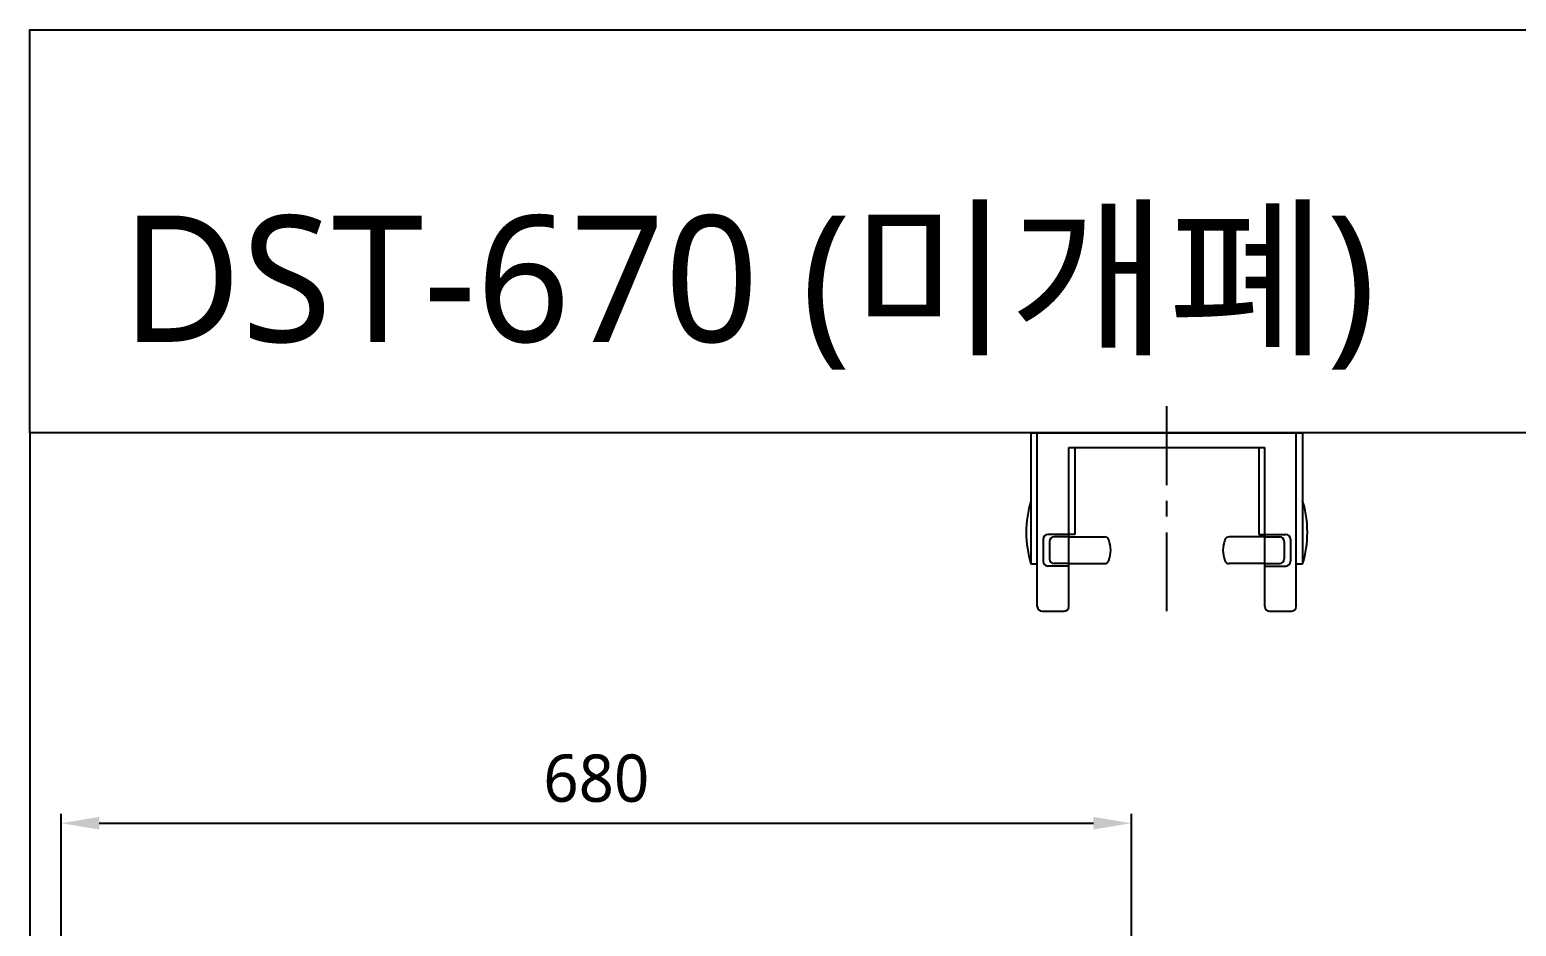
# Model space of a CAD drawing. Extents: x 3267 to 9145, y -61 to 2467.
# Drawn here: x 3411 to 4352, y 1899 to 2467 of the extents above; entities that cross this region are included whole.
import ezdxf

# ---------------------------------------------------------------- set-up
doc = ezdxf.new("R2010")
doc.units = 0
doc.header["$LTSCALE"] = 20
doc.header["$MEASUREMENT"] = 0
doc.linetypes.add('CENTER', pattern=[2, 1.25, -0.25, 0.25, -0.25])
doc.layers.get('0').update_dxf_attribs({"linetype": 'CONTINUOUS'})
doc.layers.get('DEFPOINTS').update_dxf_attribs({"linetype": 'CONTINUOUS'})
for name, color, linetype in [('3', 3, 'CONTINUOUS'), ('4', 4, 'CONTINUOUS'), ('6', 6, 'CONTINUOUS'), ('CENTER', 2, 'CENTER')]:
    doc.layers.add(name, color=color, linetype=linetype)
doc.styles.add('GHS', font='romans', dxfattribs={"bigfont": 'ghs'})
doc.styles.get("Standard").update_dxf_attribs({"font": 'NanumGothic.ttf'})
doc.dimstyles.get("Standard").update_dxf_attribs({"dimtxt": 2.7, "dimasz": 2.5, "dimexe": 1.5, "dimexo": 1.5, "dimgap": 1.5, "dimtad": 1, "dimdec": 0, "dimlfac": 10, "dimzin": 0, "dimdsep": 46, "dimtxsty": 'Standard', "dimcen": 0, "dimclrt": 2, "dimadec": 0, "dimazin": 0, "dimtfac": 1, "dimtdec": 0, "dimtmove": 0, "dimatfit": 3, "dimfxl": 0, "dimtolj": 1, "dimtzin": 0, "dimarcsym": 0})

# ---------------------------------------------------------------- blocks, each defined once
blk = doc.blocks.new('*D39')
at = {"color": 3, "lineweight": -2}
for p, q in [((3430.8, 1688.53), (3430.8, 1970.55)), ((4108.35, 1688.53), (4108.35, 1970.55)), ((3454.8, 1964.55), (4084.35, 1964.55))]:
    blk.add_line(p, q, dxfattribs=at)
at = {"color": 3}
for points in [[(3454.8, 1968.55), (3454.8, 1960.55), (3430.8, 1964.55)], [(4084.35, 1968.55), (4084.35, 1960.55), (4108.35, 1964.55)]]:
    blk.add_solid(points, dxfattribs=at)
at = {"layer": 'DEFPOINTS', "color": 0}
for p in [(4108.35, 1964.55), (3430.8, 1686.73), (4108.35, 1686.73)]:
    blk.add_point(p, dxfattribs=at)
at = {"color": 2, "insert": (3769.58, 1992.88), "char_height": 30, "attachment_point": 5}
blk.add_mtext('\\A1;{\\fNanumGothic|b0|i0|c0|p50;680}', dxfattribs=at)

msp = doc.modelspace()

# ---------------------------------------------------------------- linework, layer by layer
at = {"layer": '3', "color": 7}
msp.add_lwpolyline([(3410.8, 2211.77), (3410.8, 2467.14), (6045.94, 2467.14), (6045.94, 286.73), (5338.3, 286.73)], dxfattribs=at)
at = {"layer": '4'}
for p, q in [((4044.8, 2211.77), (4216.8, 2211.77)), ((4044.8, 2211.77), (4044.8, 2128.77)), ((4048.8, 2101.77), (4048.8, 2211.77)), ((4212.8, 2101.77), (4212.8, 2211.77)), ((4216.8, 2211.77), (4216.8, 2128.77)), ((4068.8, 2202.46), (4192.8, 2202.46)), ((4068.8, 2101.77), (4068.8, 2202.46)), ((4072.57, 2202.46), (4072.57, 2147.46)), ((4189.03, 2202.46), (4189.03, 2147.46)), ((4192.8, 2101.77), (4192.8, 2202.46)), ((4068.8, 2147.46), (4055.43, 2147.46)), ((4072.57, 2147.46), (4068.8, 2147.46)), ((4189.03, 2147.46), (4192.8, 2147.46)), ((4192.8, 2147.46), (4206.18, 2147.46)), ((4052.43, 2144.46), (4052.43, 2130.46)), ((4056.43, 2142.96), (4056.43, 2131.96)), ((4068.8, 2145.96), (4059.43, 2145.96)), ((4068.8, 2145.96), (4091.26, 2145.96)), ((4192.8, 2145.96), (4170.35, 2145.96)), ((4192.8, 2145.96), (4202.18, 2145.96)), ((4205.18, 2142.96), (4205.18, 2131.96)), ((4209.18, 2144.46), (4209.18, 2130.46)), ((4044.8, 2128.77), (4048.8, 2128.77)), ((4068.8, 2127.46), (4055.43, 2127.46)), ((4068.8, 2128.96), (4059.43, 2128.96)), ((4068.8, 2128.96), (4091.26, 2128.96)), ((4192.8, 2128.96), (4170.35, 2128.96)), ((4192.8, 2128.96), (4202.18, 2128.96)), ((4192.8, 2127.46), (4206.18, 2127.46)), ((4212.8, 2128.77), (4216.8, 2128.77)), ((4051.8, 2098.77), (4065.8, 2098.77)), ((4195.8, 2098.77), (4209.8, 2098.77))]:
    msp.add_line(p, q, dxfattribs=at)
for centre, radius, start, end in [((4109.98, 2148.77), 68.18, 162.94091, 197.05909), ((4151.62, 2148.77), 68.18, 342.94091, 17.05909), ((4055.43, 2144.46), 3, 90, 180), ((4206.18, 2144.46), 3, 0, 90), ((4059.43, 2142.96), 3, 90, 180), ((4091.26, 2142.96), 3, 20.74303, 90), ((4076.73, 2137.46), 18.53, 339.25697, 20.74303), ((4184.87, 2137.46), 18.53, 159.25697, 200.74303), ((4170.35, 2142.96), 3, 90, 159.25697), ((4202.18, 2142.96), 3, 0, 90), ((4055.43, 2130.46), 3, 180, 270), ((4059.43, 2131.96), 3, 180, 270), ((4091.26, 2131.96), 3, 270, 339.25697), ((4170.35, 2131.96), 3, 200.74303, 270), ((4202.18, 2131.96), 3, 270, 0), ((4206.18, 2130.46), 3, 270, 0), ((4051.8, 2101.77), 3, 180, 270), ((4065.8, 2101.77), 3, 270, 0), ((4195.8, 2101.77), 3, 180, 270), ((4209.8, 2101.77), 3, 270, 0)]:
    msp.add_arc(centre, radius, start, end, dxfattribs=at)
at = {"layer": '6'}
msp.add_lwpolyline([(4410.8, 2211.77), (3410.8, 2211.77), (3410.8, 286.73), (5338.3, 286.73), (5338.3, 1311.73)], dxfattribs=at)
at = {"layer": 'CENTER', "color": 1, "linetype": 'CENTER', "ltscale": 2}
msp.add_line((4130.8, 2098.77), (4130.8, 2231.53), dxfattribs=at)

# ---------------------------------------------------------------- texts
at = {"insert": (3468.82, 2349.43), "char_height": 80, "width": 1333.0235, "attachment_point": 1, "style": 'GHS'}
msp.add_mtext('{\\fNanumGothic|b0|i0|c0|p50;DST-6\\fNanumGothic|b0|i0|c129|p50;70 (미개폐)}', dxfattribs=at)

# ---------------------------------------------------------------- dimensions: what is measured, and where the dimension line sits
dim = msp.add_linear_dim(base=(4108.35, 1964.55), p1=(3430.8, 1686.73), p2=(4108.35, 1686.73), text='{\\fNanumGothic|b0|i0|c0|p50;680}', dimstyle='Standard', override={"dimscale": 1.2, "dimtxt": 25, "dimasz": 20, "dimexe": 5, "dimgap": 10, "dimtih": 1, "dimtoh": 1, "dimlfac": 1, "dimzin": 12, "dimclrd": 3, "dimclre": 3, "dimazin": 2, "dimarcsym": 1})
dim.commit()
dim.dimension.update_dxf_attribs({"geometry": '*D39', "text_midpoint": (3769.58, 1992.88)})

doc.saveas('drawing.dxf')
